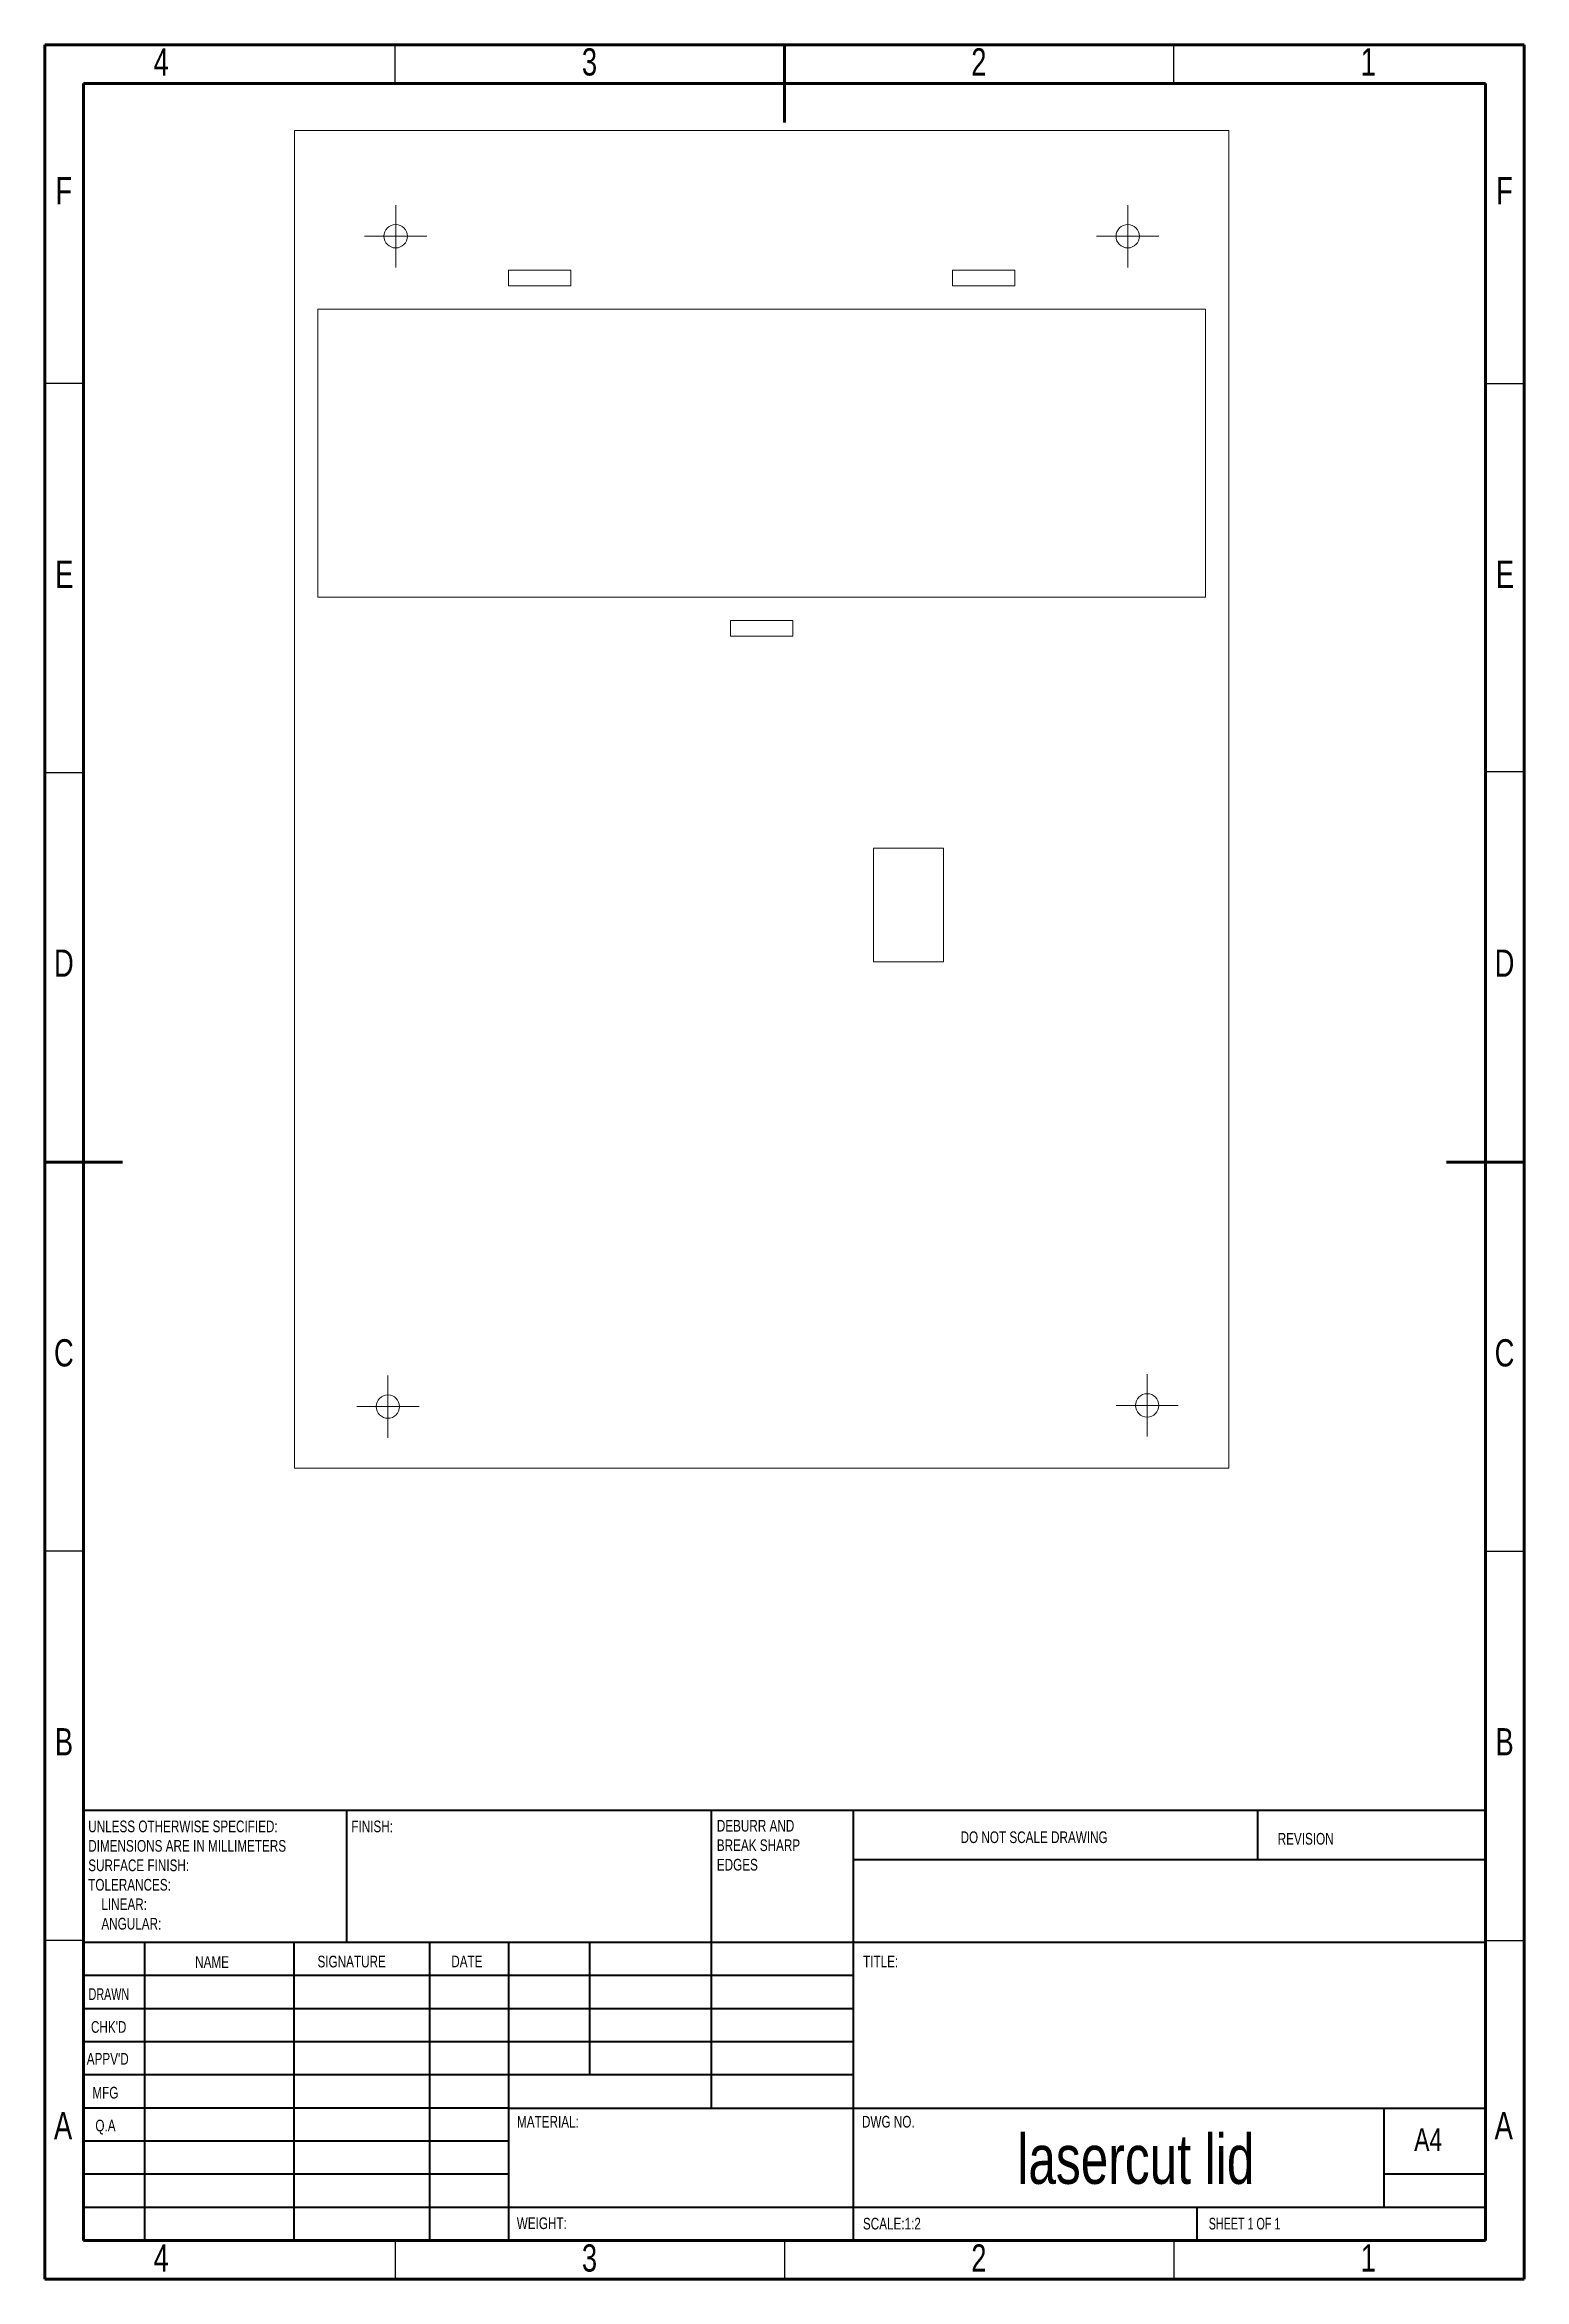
# Model space of a CAD drawing. Header units: millimetres. Extents: x 15 to 205, y 5 to 292.
import ezdxf

# ---------------------------------------------------------------- set-up
doc = ezdxf.new("R2010")
doc.units = ezdxf.units.MM
doc.styles.add('SLDTEXTSTYLE0', font='TXT', dxfattribs={"width": 0.75})
doc.styles.add('SLDTEXTSTYLE1', font='TXT', dxfattribs={"width": 0.686449})
doc.styles.add('SLDTEXTSTYLE2', font='TXT', dxfattribs={"width": 0.6875})

# ---------------------------------------------------------------- blocks, each defined once
blk = doc.blocks.new('SW_NOTE_0')
at = {"color": 0, "linetype": 'Continuous', "lineweight": 0, "char_height": 1.5, "attachment_point": 1, "style": 'SLDTEXTSTYLE0'}
for s, insert in [('UNLESS OTHERWISE SPECIFIED:', (0, 1.93)), ('DIMENSIONS ARE IN MILLIMETERS', (0, -0.57)), ('TOLERANCES:', (0, -5.57)), ('SURFACE FINISH:', (0, -3.07)), ('LINEAR:', (1.69, -8.07)), ('ANGULAR:', (1.69, -10.57))]:
    blk.add_mtext(s, dxfattribs=dict(at, insert=insert))
blk = doc.blocks.new('SW_NOTE_1')
at = {"color": 0, "linetype": 'Continuous', "lineweight": 0, "char_height": 1.5, "attachment_point": 1, "style": 'SLDTEXTSTYLE0'}
for s, insert in [('DEBURR AND', (0, 1.93)), ('BREAK SHARP', (0, -0.57)), ('EDGES', (0, -3.07))]:
    blk.add_mtext(s, dxfattribs=dict(at, insert=insert))
blk = doc.blocks.new('SW_CENTERMARKSYMBOL_0')
at = {"color": 0, "linetype": 'Continuous', "lineweight": 0}
for p, q in [((0, 2.5), (0, 4)), ((-2.5, 0), (-4, 0)), ((0, 0), (-2.5, 0)), ((0, 0), (0, 2.5)), ((0, 0), (0, -2.5)), ((0, 0), (2.5, 0)), ((2.5, 0), (4, 0)), ((0, -2.5), (0, -4))]:
    blk.add_line(p, q, dxfattribs=at)
blk = doc.blocks.new('SW_CENTERMARKSYMBOL_1')
at = {"color": 0, "linetype": 'Continuous', "lineweight": 0}
for p, q in [((0, 2.5), (0, 4)), ((-2.5, 0), (-4, 0)), ((0, 0), (-2.5, 0)), ((0, 0), (0, 2.5)), ((0, 0), (0, -2.5)), ((0, 0), (2.5, 0)), ((2.5, 0), (4, 0)), ((0, -2.5), (0, -4))]:
    blk.add_line(p, q, dxfattribs=at)
blk = doc.blocks.new('SW_CENTERMARKSYMBOL_2')
at = {"color": 0, "linetype": 'Continuous', "lineweight": 0}
for p, q in [((0, 2.5), (0, 4)), ((-2.5, 0), (-4, 0)), ((0, 0), (-2.5, 0)), ((0, 0), (0, 2.5)), ((0, 0), (0, -2.5)), ((0, 0), (2.5, 0)), ((2.5, 0), (4, 0)), ((0, -2.5), (0, -4))]:
    blk.add_line(p, q, dxfattribs=at)
blk = doc.blocks.new('SW_CENTERMARKSYMBOL_3')
at = {"color": 0, "linetype": 'Continuous', "lineweight": 0}
for p, q in [((0, 2.5), (0, 4)), ((-2.5, 0), (-4, 0)), ((0, 0), (-2.5, 0)), ((0, 0), (0, 2.5)), ((0, 0), (0, -2.5)), ((0, 0), (2.5, 0)), ((2.5, 0), (4, 0)), ((0, -2.5), (0, -4))]:
    blk.add_line(p, q, dxfattribs=at)

msp = doc.modelspace()

# ---------------------------------------------------------------- linework, layer by layer
at = {"color": 7, "linetype": 'Continuous', "lineweight": 60}
for p, q in [((205, 292), (15, 292)), ((15, 292), (15, 5)), ((110, 282), (110, 292)), ((205, 5), (205, 292)), ((20, 287), (200, 287)), ((20, 10), (20, 287)), ((200, 287), (200, 10)), ((15, 148.5), (25, 148.5)), ((195, 148.5), (205, 148.5)), ((20, 10), (200, 10)), ((15, 5), (205, 5))]:
    msp.add_line(p, q, dxfattribs=at)
at = {"color": 7, "linetype": 'Continuous', "lineweight": 30}
for p, q in [((60, 287), (60, 292)), ((160, 287), (160, 292)), ((20, 248.5), (15, 248.5)), ((200, 248.5), (205, 248.5)), ((20, 198.5), (15, 198.5)), ((200, 198.65), (205, 198.65)), ((20, 98.5), (15, 98.5)), ((200, 98.5), (205, 98.5)), ((20, 48.5), (15, 48.5)), ((200, 48.5), (205, 48.5)), ((60, 10), (60, 5)), ((110, 10), (110, 5)), ((160, 10), (160, 5))]:
    msp.add_line(p, q, dxfattribs=at)
at = {"color": 7, "linetype": 'Continuous', "lineweight": 15}
for p, q in [((47.07, 280.98), (167.07, 280.98)), ((47.07, 109.16), (47.07, 280.98)), ((167.07, 280.98), (167.07, 109.16)), ((74.57, 263.05), (82.57, 263.05)), ((74.57, 261.05), (74.57, 263.05)), ((82.57, 263.05), (82.57, 261.05)), ((139.57, 263.05), (131.57, 263.05)), ((131.57, 263.05), (131.57, 261.05)), ((139.57, 261.05), (139.57, 263.05)), ((82.57, 261.05), (74.57, 261.05)), ((131.57, 261.05), (139.57, 261.05)), ((50.07, 258.05), (164.07, 258.05)), ((50.07, 258.05), (50.07, 221.05)), ((164.07, 258.05), (164.07, 221.05)), ((50.07, 221.05), (164.07, 221.05)), ((103.07, 218.05), (111.07, 218.05)), ((103.07, 216.05), (103.07, 218.05)), ((111.07, 216.05), (103.07, 216.05)), ((111.07, 218.05), (111.07, 216.05)), ((121.42, 174.21), (121.42, 188.81)), ((121.42, 188.81), (130.42, 188.81)), ((130.42, 188.81), (130.42, 174.21)), ((130.42, 174.21), (121.42, 174.21)), ((167.07, 109.16), (47.07, 109.16))]:
    msp.add_line(p, q, dxfattribs=at)
at = {"color": 7, "linetype": 'Continuous', "lineweight": 40}
for p, q in [((20, 65.25), (200, 65.25)), ((20, 65.25), (20, 10)), ((53.8, 48.25), (53.8, 65.25)), ((100.6, 65.25), (100.6, 27)), ((118.8, 65.25), (118.8, 10)), ((170.8, 58.88), (170.8, 65.25)), ((200, 58.88), (118.8, 58.88)), ((200, 48.25), (20, 48.25)), ((27.8, 48.25), (27.8, 10)), ((46.99, 48.25), (46.99, 10)), ((64.4, 48.25), (64.4, 10)), ((74.6, 10), (74.6, 48.25)), ((85, 31.25), (85, 48.25)), ((118.8, 44), (20, 44)), ((118.8, 39.75), (20, 39.75)), ((118.8, 35.5), (20, 35.5)), ((118.8, 31.25), (20, 31.25)), ((74.6, 27), (20, 27)), ((74.6, 27), (200, 27)), ((187, 14.25), (187, 27)), ((74.6, 22.75), (20, 22.75)), ((74.6, 18.5), (20, 18.5)), ((200, 18.5), (187, 18.5)), ((20, 14.25), (200, 14.25)), ((163, 10), (163, 14.25))]:
    msp.add_line(p, q, dxfattribs=at)
at = {"color": 7, "linetype": 'Continuous', "lineweight": 15}
for centre in [(60.07, 267.4), (154.07, 267.4), (59.07, 117.08), (156.57, 117.24)]:
    msp.add_circle(centre, 1.5, dxfattribs=at)

# ---------------------------------------------------------------- block references
at = {"color": 7, "linetype": 'Continuous', "lineweight": 0}
for name, p in [('SW_CENTERMARKSYMBOL_0', (60.07, 267.4)), ('SW_CENTERMARKSYMBOL_1', (154.07, 267.4)), ('SW_CENTERMARKSYMBOL_3', (59.07, 117.08)), ('SW_CENTERMARKSYMBOL_2', (156.57, 117.24)), ('SW_NOTE_0', (20.59, 61.99)), ('SW_NOTE_1', (101.31, 62.07))]:
    msp.add_blockref(name, p, dxfattribs=at)

# ---------------------------------------------------------------- texts
for s, insert, char_height, attachment_point, style in [('4', (29.96, 291.54), 3.5, 2, 'SLDTEXTSTYLE0'), ('3', (84.96, 291.54), 3.5, 2, 'SLDTEXTSTYLE0'), ('2', (134.96, 291.54), 3.5, 2, 'SLDTEXTSTYLE0'), ('1', (184.96, 291.54), 3.5, 2, 'SLDTEXTSTYLE0'), ('F', (17.46, 274.99), 3.5, 2, 'SLDTEXTSTYLE0'), ('F', (202.46, 274.99), 3.5, 2, 'SLDTEXTSTYLE0'), ('E', (17.51, 225.74), 3.5, 2, 'SLDTEXTSTYLE0'), ('E', (202.51, 225.74), 3.5, 2, 'SLDTEXTSTYLE0'), ('D', (17.46, 175.79), 3.5, 2, 'SLDTEXTSTYLE0'), ('D', (202.46, 175.79), 3.5, 2, 'SLDTEXTSTYLE0'), ('C', (17.46, 125.74), 3.5, 2, 'SLDTEXTSTYLE0'), ('C', (202.46, 125.74), 3.5, 2, 'SLDTEXTSTYLE0'), ('B', (17.47, 75.79), 3.5, 2, 'SLDTEXTSTYLE0'), ('B', (202.47, 75.79), 3.5, 2, 'SLDTEXTSTYLE0'), ('FINISH:', (54.37, 63.92), 1.5, 1, 'SLDTEXTSTYLE0'), ('DO NOT SCALE DRAWING', (132.61, 62.53), 1.5, 1, 'SLDTEXTSTYLE0'), ('REVISION', (173.33, 62.33), 1.5, 1, 'SLDTEXTSTYLE0'), ('NAME', (34.32, 46.5), 1.5, 1, 'SLDTEXTSTYLE0'), ('SIGNATURE', (50.03, 46.56), 1.5, 1, 'SLDTEXTSTYLE0'), ('DATE', (67.21, 46.58), 1.5, 1, 'SLDTEXTSTYLE0'), ('TITLE:', (120.09, 46.58), 1.5, 1, 'SLDTEXTSTYLE0'), ('DRAWN', (20.64, 42.38), 1.5, 1, 'SLDTEXTSTYLE1'), ("CHK'D", (20.94, 38.16), 1.5, 1, 'SLDTEXTSTYLE0'), ("APPV'D", (20.4, 34.07), 1.5, 1, 'SLDTEXTSTYLE0'), ('MFG', (21.12, 29.72), 1.5, 1, 'SLDTEXTSTYLE0'), ('A', (17.36, 26.49), 3.5, 2, 'SLDTEXTSTYLE0'), ('MATERIAL:', (75.65, 25.99), 1.5, 1, 'SLDTEXTSTYLE0'), ('DWG NO.', (119.95, 25.99), 1.5, 1, 'SLDTEXTSTYLE0'), ('A', (202.36, 26.49), 3.5, 2, 'SLDTEXTSTYLE0'), ('Q.A', (21.51, 25.5), 1.5, 1, 'SLDTEXTSTYLE0'), ('lasercut lid', (155.12, 23.61), 6.35, 2, 'SLDTEXTSTYLE0'), ('A4', (190.87, 24.41), 2.91, 1, 'SLDTEXTSTYLE0'), ('WEIGHT:', (75.62, 12.95), 1.499, 1, 'SLDTEXTSTYLE0'), ('SCALE:1:2', (120.07, 12.9), 1.5, 1, 'SLDTEXTSTYLE0'), ('SHEET 1 OF 1', (164.48, 12.9), 1.5, 1, 'SLDTEXTSTYLE2'), ('4', (29.96, 9.49), 3.5, 2, 'SLDTEXTSTYLE0'), ('3', (84.96, 9.49), 3.5, 2, 'SLDTEXTSTYLE0'), ('2', (134.96, 9.49), 3.5, 2, 'SLDTEXTSTYLE0'), ('1', (184.96, 9.49), 3.5, 2, 'SLDTEXTSTYLE0')]:
    msp.add_mtext(s, dxfattribs=dict(at, insert=insert, char_height=char_height, attachment_point=attachment_point, style=style))

doc.saveas('drawing.dxf')
